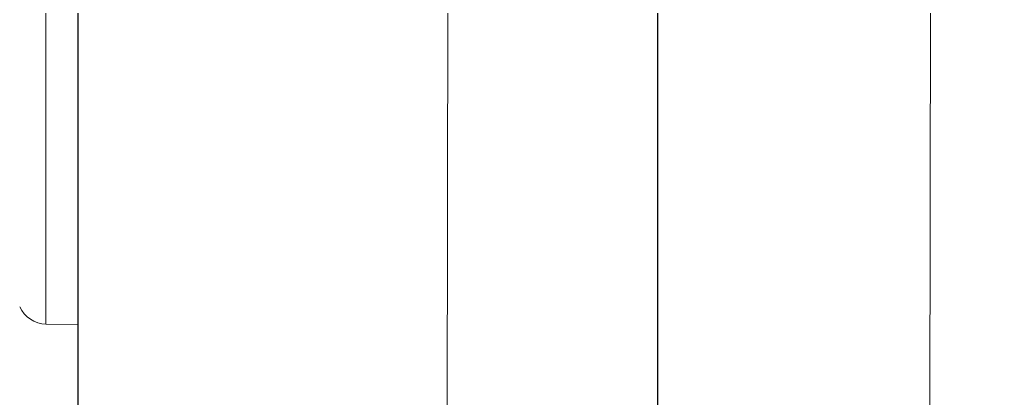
# Model space of a CAD drawing. Header units: millimetres. Extents: x 1573 to 2177, y 1587 to 1932.
# Drawn here: x 1903.8784 to 1903.9557, y 1920.0359 to 1920.0653 of the extents above; entities that cross this region are included whole.
import ezdxf

# ---------------------------------------------------------------- set-up
doc = ezdxf.new("R2010")
doc.units = ezdxf.units.MM
doc.header["$LTSCALE"] = 0.03
doc.linetypes.add('HIDDEN', pattern=[9.525, 6.35, -3.175])
doc.layers.add('-HIDRO', color=8, linetype='Continuous')
doc.layers.add('AF', color=2, linetype='Continuous')
doc.layers.add('TigreCad', color=2, linetype='Continuous', lineweight=13)

# ---------------------------------------------------------------- blocks, each defined once
blk = doc.blocks.new('27952097s')
at = {"layer": 'TigreCad', "linetype": 'Continuous'}
for p, q in [((-32.971, 31.67), (-33, 30)), ((-32.869, 31.67), (-32.971, 31.67)), ((-32.565, 31.67), (-32.869, 31.67)), ((-32.06, 31.67), (-32.565, 31.67)), ((-31.357, 31.67), (-32.06, 31.67)), ((-30.461, 31.67), (-31.357, 31.67)), ((-29.377, 31.67), (-30.461, 31.67)), ((-28.112, 31.67), (-29.377, 31.67)), ((-26.674, 31.67), (-28.112, 31.67)), ((-25.071, 31.67), (-26.674, 31.67)), ((-23.314, 31.67), (-25.071, 31.67)), ((-21.413, 31.67), (-23.314, 31.67)), ((-19.38, 31.67), (-21.413, 31.67)), ((-17.227, 31.67), (-19.38, 31.67)), ((-14.968, 31.67), (-17.227, 31.67)), ((-32.898, 30), (-33, 30)), ((-32.594, 30), (-32.898, 30)), ((-32.088, 30), (-32.594, 30)), ((-31.385, 30), (-32.088, 30)), ((-30.488, 30), (-31.385, 30)), ((-29.403, 30), (-30.488, 30)), ((-28.137, 30), (-29.403, 30)), ((-26.698, 30), (-28.137, 30)), ((-25.093, 30), (-26.698, 30)), ((-23.335, 30), (-25.093, 30)), ((-21.432, 30), (-23.335, 30)), ((-19.397, 30), (-21.432, 30)), ((-17.242, 30), (-19.397, 30)), ((-14.982, 30), (-17.242, 30))]:
    blk.add_line(p, q, dxfattribs=at)
blk.add_arc((-31.471, 31.644), 1.5, 113.6348, 179, dxfattribs=at)

msp = doc.modelspace()

# ---------------------------------------------------------------- linework, layer by layer
at = {"layer": '-HIDRO'}
msp.add_line((1903.882889, 1918.075297), (1903.882889, 1920.550297), dxfattribs=at)
at = {"layer": '-HIDRO', "linetype": 'HIDDEN', "ltscale": 0.5}
msp.add_circle((1901.782981, 1918.290665), 2.25, dxfattribs=at)
at = {"layer": 'AF', "ltscale": 100}
msp.add_line((1903.927887, 1920.091078), (1903.927887, 1919.131301), dxfattribs=at)
at = {"layer": 'TigreCad', "ltscale": 100}
for p, q in [((1903.909137, 1918.340901), (1903.911616, 1920.080806)), ((1903.946637, 1918.340847), (1903.949116, 1920.080753))]:
    msp.add_line(p, q, dxfattribs=at)

# ---------------------------------------------------------------- block references
at = {"layer": 'TigreCad', "xscale": 0.00149994, "yscale": 0.00149994, "zscale": 0.00149994, "rotation": 89.99999999999999}
msp.add_blockref('27952097s', (1903.927887, 1920.091078), dxfattribs=at)

doc.saveas('drawing.dxf')
